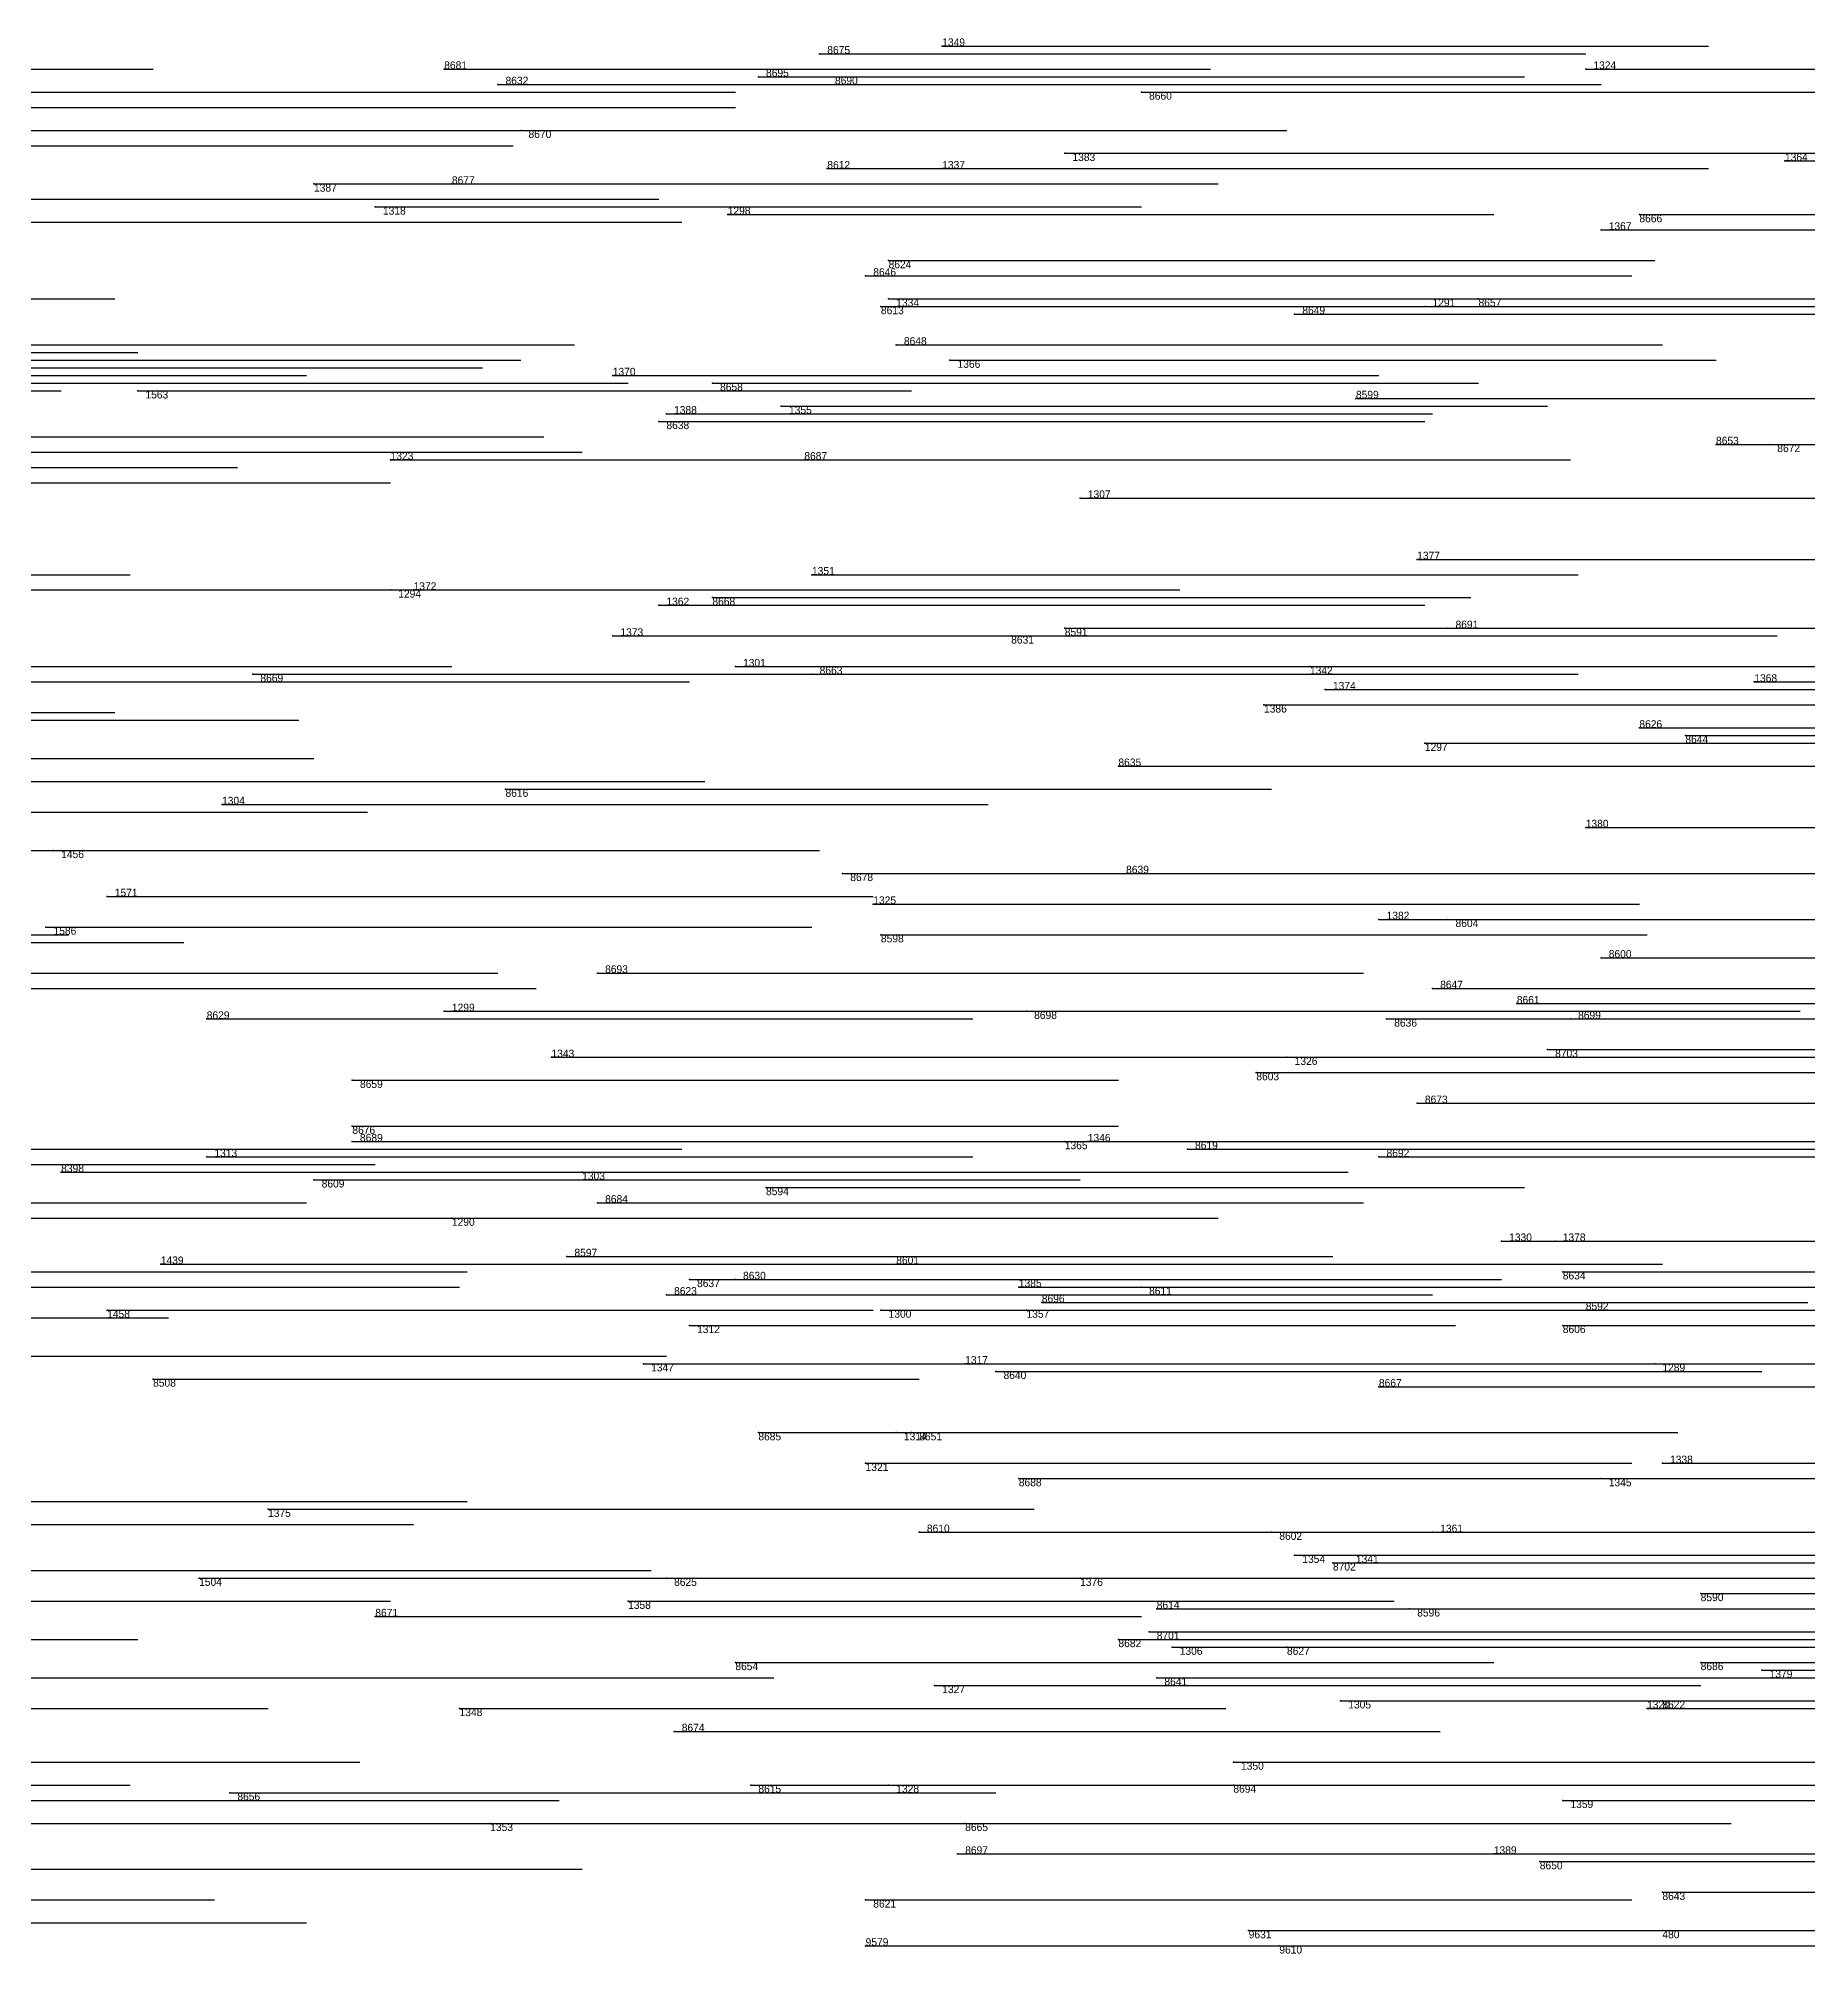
# Model space of a CAD drawing. Extents: x 0 to 1.1, y 0 to 1.
# Drawn here: x 0.231 to 0.462, y 0.248 to 0.498 of the extents above; entities that cross this region are included whole.
import ezdxf

# ---------------------------------------------------------------- set-up
doc = ezdxf.new("R2010")
doc.units = 0
for name, color, linetype in [('Facilities', 3, 'CONTINUOUS'), ('Normals', 1, 'CONTINUOUS'), ('Source_points', 5, 'CONTINUOUS'), ('Text', 3, 'CONTINUOUS')]:
    doc.layers.add(name, color=color, linetype=linetype)

msp = doc.modelspace()

# ---------------------------------------------------------------- linework, layer by layer
at = {"layer": 'Facilities', "color": 3}
for p in [(0.333, 0.496, 1), (0.349, 0.497), (0.284, 0.494, 1), (0.325, 0.493, 1), (0.433, 0.494), (0.291, 0.492, 1), (0.335, 0.492, 1), (0.375, 0.491, 1), (0.294, 0.486, 1), (0.365, 0.483), (0.334, 0.481, 1), (0.349, 0.481), (0.459, 0.482), (0.267, 0.479), (0.285, 0.479, 1), (0.275, 0.476), (0.321, 0.475), (0.435, 0.473), (0.44, 0.475, 1), (0.342, 0.469, 1), (0.339, 0.467, 1), (0.341, 0.463, 1), (0.342, 0.464), (0.412, 0.463), (0.419, 0.464, 1), (0.395, 0.462, 1), (0.343, 0.458, 1), (0.35, 0.456), (0.306, 0.454), (0.319, 0.453, 1), (0.244, 0.452), (0.403, 0.451, 1), (0.312, 0.448, 1), (0.313, 0.449), (0.328, 0.45), (0.277, 0.443), (0.331, 0.443, 1), (0.45, 0.445, 1), (0.457, 0.445, 1), (0.367, 0.438), (0.332, 0.428), (0.411, 0.43), (0.277, 0.426), (0.28, 0.426), (0.312, 0.424), (0.319, 0.425, 1), (0.365, 0.421, 1), (0.415, 0.421, 1), (0.306, 0.42), (0.358, 0.42, 1), (0.322, 0.416), (0.397, 0.416), (0.259, 0.415, 1), (0.332, 0.415, 1), (0.399, 0.413), (0.455, 0.414), (0.391, 0.411), (0.44, 0.408, 1), (0.412, 0.406), (0.446, 0.407, 1), (0.372, 0.403, 1), (0.255, 0.398), (0.292, 0.4, 1), (0.433, 0.395), (0.233, 0.392), (0.336, 0.389, 1), (0.373, 0.389, 1), (0.24, 0.386), (0.34, 0.385), (0.406, 0.383), (0.415, 0.383, 1), (0.232, 0.382), (0.341, 0.381, 1), (0.435, 0.378, 1), (0.304, 0.376, 1), (0.413, 0.374, 1), (0.284, 0.371), (0.36, 0.371, 1), (0.424, 0.372, 1), (0.253, 0.37, 1), (0.407, 0.37, 1), (0.431, 0.37, 1), (0.428, 0.366, 1), (0.298, 0.365), (0.39, 0.363, 1), (0.394, 0.365), (0.272, 0.362, 1), (0.411, 0.359, 1), (0.272, 0.356, 1), (0.272, 0.354, 1), (0.365, 0.354), (0.368, 0.354), (0.381, 0.353, 1), (0.253, 0.352), (0.406, 0.352, 1), (0.234, 0.35, 1), (0.267, 0.349, 1), (0.302, 0.35), (0.326, 0.348, 1), (0.304, 0.346, 1), (0.285, 0.344), (0.422, 0.341), (0.429, 0.341), (0.247, 0.338), (0.3, 0.339, 1), (0.343, 0.338, 1), (0.316, 0.336, 1), (0.322, 0.336, 1), (0.43, 0.337, 1), (0.313, 0.334, 1), (0.359, 0.335), (0.362, 0.333, 1), (0.375, 0.335, 1), (0.24, 0.332), (0.341, 0.332), (0.36, 0.332), (0.433, 0.332, 1), (0.316, 0.33), (0.43, 0.33, 1), (0.246, 0.323, 1), (0.31, 0.325), (0.352, 0.325), (0.356, 0.324, 1), (0.442, 0.325), (0.406, 0.322, 1), (0.325, 0.316, 1), (0.343, 0.316), (0.345, 0.316, 1), (0.339, 0.312), (0.443, 0.312), (0.359, 0.31, 1), (0.435, 0.31), (0.261, 0.306), (0.346, 0.303, 1), (0.392, 0.303, 1), (0.413, 0.303), (0.395, 0.3), (0.4, 0.299, 1), (0.402, 0.299), (0.252, 0.297), (0.313, 0.297, 1), (0.367, 0.297), (0.308, 0.294), (0.377, 0.293, 1), (0.41, 0.293, 1), (0.448, 0.295, 1), (0.275, 0.292, 1), (0.372, 0.289, 1), (0.376, 0.29, 1), (0.379, 0.288), (0.394, 0.288, 1), (0.322, 0.286, 1), (0.448, 0.286, 1), (0.348, 0.283), (0.377, 0.284, 1), (0.456, 0.285), (0.401, 0.281), (0.443, 0.281, 1), (0.286, 0.28), (0.441, 0.28), (0.314, 0.277, 1), (0.387, 0.273), (0.256, 0.269, 1), (0.324, 0.27, 1), (0.342, 0.27), (0.387, 0.27, 1), (0.43, 0.268), (0.29, 0.265), (0.352, 0.265, 1), (0.351, 0.261, 1), (0.421, 0.261), (0.427, 0.26, 1), (0.443, 0.256, 1), (0.339, 0.255, 1), (0.389, 0.251, 1), (0.443, 0.251), (0.339, 0.249, 1), (0.393, 0.249, 1)]:
    msp.add_point(p, dxfattribs=at)
at = {"layer": 'Normals', "color": 1}
for p, q in [((0.333, 0.496, 1), (0.433, 0.496, 1)), ((0.349, 0.497), (0.449, 0.497)), ((0.146, 0.494), (0.246, 0.494)), ((0.284, 0.494, 1), (0.384, 0.494, 1)), ((0.325, 0.493, 1), (0.425, 0.493, 1)), ((0.433, 0.494), (0.533, 0.494)), ((0.222, 0.491, 1), (0.322, 0.491, 1)), ((0.291, 0.492, 1), (0.391, 0.492, 1)), ((0.335, 0.492, 1), (0.435, 0.492, 1)), ((0.375, 0.491, 1), (0.475, 0.491, 1)), ((0.222, 0.489, 1), (0.322, 0.489, 1)), ((0.223, 0.486, 1), (0.323, 0.486, 1)), ((0.294, 0.486, 1), (0.394, 0.486, 1)), ((0.193, 0.484, 1), (0.293, 0.484, 1)), ((0.365, 0.483), (0.465, 0.483)), ((0.334, 0.481, 1), (0.434, 0.481, 1)), ((0.349, 0.481), (0.449, 0.481)), ((0.459, 0.482), (0.558, 0.482)), ((0.267, 0.479), (0.367, 0.479)), ((0.285, 0.479, 1), (0.385, 0.479, 1)), ((0.212, 0.477, 1), (0.312, 0.477, 1)), ((0.275, 0.476), (0.375, 0.476)), ((0.197, 0.474, 1), (0.297, 0.474, 1)), ((0.215, 0.474), (0.315, 0.474)), ((0.321, 0.475), (0.421, 0.475)), ((0.435, 0.473), (0.535, 0.473)), ((0.44, 0.475, 1), (0.54, 0.475, 1)), ((0.342, 0.469, 1), (0.442, 0.469, 1)), ((0.339, 0.467, 1), (0.439, 0.467, 1)), ((0.141, 0.464, 1), (0.241, 0.464, 1)), ((0.341, 0.463, 1), (0.441, 0.463, 1)), ((0.342, 0.464), (0.442, 0.464)), ((0.412, 0.463), (0.512, 0.463)), ((0.419, 0.464, 1), (0.519, 0.464, 1)), ((0.395, 0.462, 1), (0.495, 0.462, 1)), ((0.201, 0.458), (0.301, 0.458)), ((0.201, 0.458, 1), (0.301, 0.458, 1)), ((0.343, 0.458, 1), (0.443, 0.458, 1)), ((0.144, 0.457, 1), (0.244, 0.457, 1)), ((0.194, 0.456), (0.294, 0.456)), ((0.35, 0.456), (0.45, 0.456)), ((0.166, 0.454, 1), (0.266, 0.454, 1)), ((0.189, 0.455, 1), (0.289, 0.455, 1)), ((0.208, 0.453), (0.308, 0.453)), ((0.306, 0.454), (0.406, 0.454)), ((0.319, 0.453, 1), (0.419, 0.453, 1)), ((0.134, 0.452), (0.234, 0.452)), ((0.244, 0.452), (0.345, 0.452)), ((0.403, 0.451, 1), (0.503, 0.451, 1)), ((0.312, 0.448, 1), (0.412, 0.448, 1)), ((0.313, 0.449), (0.413, 0.449)), ((0.328, 0.45), (0.428, 0.45)), ((0.197, 0.446, 1), (0.297, 0.446, 1)), ((0.202, 0.444, 1), (0.302, 0.444, 1)), ((0.277, 0.443), (0.377, 0.443)), ((0.331, 0.443, 1), (0.431, 0.443, 1)), ((0.45, 0.445, 1), (0.549, 0.445, 1)), ((0.457, 0.445, 1), (0.557, 0.445, 1)), ((0.157, 0.442), (0.257, 0.442)), ((0.177, 0.44, 1), (0.277, 0.44, 1)), ((0.367, 0.438), (0.468, 0.438)), ((0.143, 0.428, 1), (0.243, 0.428, 1)), ((0.332, 0.428), (0.432, 0.428)), ((0.411, 0.43), (0.511, 0.43)), ((0.217, 0.426, 1), (0.317, 0.426, 1)), ((0.277, 0.426), (0.377, 0.426)), ((0.28, 0.426), (0.38, 0.426)), ((0.312, 0.424), (0.412, 0.424)), ((0.319, 0.425, 1), (0.418, 0.425, 1)), ((0.365, 0.421, 1), (0.465, 0.421, 1)), ((0.415, 0.421, 1), (0.515, 0.421, 1)), ((0.306, 0.42), (0.406, 0.42)), ((0.358, 0.42, 1), (0.458, 0.42, 1)), ((0.185, 0.416, 1), (0.285, 0.416, 1)), ((0.322, 0.416), (0.422, 0.416)), ((0.397, 0.416), (0.497, 0.416)), ((0.216, 0.414, 1), (0.316, 0.414, 1)), ((0.259, 0.415, 1), (0.359, 0.415, 1)), ((0.332, 0.415, 1), (0.432, 0.415, 1)), ((0.399, 0.413), (0.499, 0.413)), ((0.455, 0.414), (0.555, 0.414)), ((0.391, 0.411), (0.491, 0.411)), ((0.141, 0.41, 1), (0.241, 0.41, 1)), ((0.145, 0.409, 1), (0.245, 0.409, 1)), ((0.165, 0.409), (0.265, 0.409)), ((0.44, 0.408, 1), (0.54, 0.408, 1)), ((0.412, 0.406), (0.512, 0.406)), ((0.446, 0.407, 1), (0.546, 0.407, 1)), ((0.167, 0.404), (0.267, 0.404)), ((0.372, 0.403, 1), (0.472, 0.403, 1)), ((0.207, 0.401), (0.307, 0.401)), ((0.218, 0.401, 1), (0.318, 0.401, 1)), ((0.255, 0.398), (0.355, 0.398)), ((0.292, 0.4, 1), (0.392, 0.4, 1)), ((0.174, 0.397), (0.274, 0.397)), ((0.433, 0.395), (0.533, 0.395)), ((0.213, 0.392, 1), (0.313, 0.392, 1)), ((0.233, 0.392), (0.333, 0.392)), ((0.336, 0.389, 1), (0.436, 0.389, 1)), ((0.373, 0.389, 1), (0.473, 0.389, 1)), ((0.24, 0.386), (0.34, 0.386)), ((0.34, 0.385), (0.44, 0.385)), ((0.406, 0.383), (0.506, 0.383)), ((0.415, 0.383, 1), (0.515, 0.383, 1)), ((0.135, 0.381, 1), (0.235, 0.381, 1)), ((0.232, 0.382), (0.332, 0.382)), ((0.341, 0.381, 1), (0.441, 0.381, 1)), ((0.15, 0.38), (0.25, 0.38)), ((0.435, 0.378, 1), (0.535, 0.378, 1)), ((0.16, 0.376), (0.26, 0.376)), ((0.191, 0.376, 1), (0.291, 0.376, 1)), ((0.304, 0.376, 1), (0.404, 0.376, 1)), ((0.196, 0.374, 1), (0.296, 0.374, 1)), ((0.413, 0.374, 1), (0.513, 0.374, 1)), ((0.284, 0.371), (0.384, 0.371)), ((0.36, 0.371, 1), (0.461, 0.371, 1)), ((0.424, 0.372, 1), (0.524, 0.372, 1)), ((0.253, 0.37, 1), (0.353, 0.37, 1)), ((0.407, 0.37, 1), (0.507, 0.37, 1)), ((0.431, 0.37, 1), (0.531, 0.37, 1)), ((0.428, 0.366, 1), (0.528, 0.366, 1)), ((0.298, 0.365), (0.398, 0.365)), ((0.39, 0.363, 1), (0.49, 0.363, 1)), ((0.394, 0.365), (0.494, 0.365)), ((0.272, 0.362, 1), (0.372, 0.362, 1)), ((0.411, 0.359, 1), (0.511, 0.359, 1)), ((0.272, 0.356, 1), (0.372, 0.356, 1)), ((0.215, 0.353, 1), (0.315, 0.353, 1)), ((0.272, 0.354, 1), (0.372, 0.354, 1)), ((0.365, 0.354), (0.465, 0.354)), ((0.368, 0.354), (0.468, 0.354)), ((0.381, 0.353, 1), (0.481, 0.353, 1)), ((0.175, 0.351, 1), (0.275, 0.351, 1)), ((0.253, 0.352), (0.353, 0.352)), ((0.406, 0.352, 1), (0.506, 0.352, 1)), ((0.234, 0.35, 1), (0.334, 0.35, 1)), ((0.267, 0.349, 1), (0.367, 0.349, 1)), ((0.302, 0.35), (0.402, 0.35)), ((0.326, 0.348, 1), (0.425, 0.348, 1)), ((0.166, 0.346, 1), (0.266, 0.346, 1)), ((0.304, 0.346, 1), (0.404, 0.346, 1)), ((0.172, 0.344, 1), (0.272, 0.344, 1)), ((0.202, 0.344, 1), (0.301, 0.344, 1)), ((0.285, 0.344), (0.385, 0.344)), ((0.422, 0.341), (0.522, 0.341)), ((0.429, 0.341), (0.529, 0.341)), ((0.247, 0.338), (0.347, 0.338)), ((0.3, 0.339, 1), (0.4, 0.339, 1)), ((0.343, 0.338, 1), (0.443, 0.338, 1)), ((0.165, 0.337, 1), (0.265, 0.337, 1)), ((0.187, 0.337, 1), (0.287, 0.337, 1)), ((0.316, 0.336, 1), (0.416, 0.336, 1)), ((0.322, 0.336, 1), (0.422, 0.336, 1)), ((0.43, 0.337, 1), (0.53, 0.337, 1)), ((0.143, 0.335), (0.243, 0.335)), ((0.186, 0.335), (0.286, 0.335)), ((0.313, 0.334, 1), (0.413, 0.334, 1)), ((0.359, 0.335), (0.459, 0.335)), ((0.362, 0.333, 1), (0.462, 0.333, 1)), ((0.375, 0.335, 1), (0.475, 0.335, 1)), ((0.148, 0.331, 1), (0.248, 0.331, 1)), ((0.24, 0.332), (0.34, 0.332)), ((0.341, 0.332), (0.441, 0.332)), ((0.36, 0.332), (0.46, 0.332)), ((0.433, 0.332, 1), (0.533, 0.332, 1)), ((0.316, 0.33), (0.416, 0.33)), ((0.43, 0.33, 1), (0.53, 0.33, 1)), ((0.213, 0.326), (0.313, 0.326)), ((0.246, 0.323, 1), (0.346, 0.323, 1)), ((0.31, 0.325), (0.41, 0.325)), ((0.352, 0.325), (0.452, 0.325)), ((0.356, 0.324, 1), (0.456, 0.324, 1)), ((0.442, 0.325), (0.542, 0.325)), ((0.406, 0.322, 1), (0.506, 0.322, 1)), ((0.325, 0.316, 1), (0.425, 0.316, 1)), ((0.343, 0.316), (0.443, 0.316)), ((0.345, 0.316, 1), (0.445, 0.316, 1)), ((0.339, 0.312), (0.439, 0.312)), ((0.443, 0.312), (0.543, 0.312)), ((0.359, 0.31, 1), (0.459, 0.31, 1)), ((0.435, 0.31), (0.535, 0.31)), ((0.185, 0.307), (0.285, 0.307)), ((0.187, 0.307), (0.287, 0.307)), ((0.261, 0.306), (0.361, 0.306)), ((0.18, 0.304), (0.28, 0.304)), ((0.346, 0.303, 1), (0.447, 0.303, 1)), ((0.392, 0.303, 1), (0.492, 0.303, 1)), ((0.413, 0.303), (0.513, 0.303)), ((0.211, 0.298), (0.311, 0.298)), ((0.395, 0.3), (0.495, 0.3)), ((0.4, 0.299, 1), (0.5, 0.299, 1)), ((0.402, 0.299), (0.502, 0.299)), ((0.252, 0.297), (0.352, 0.297)), ((0.313, 0.297, 1), (0.413, 0.297, 1)), ((0.367, 0.297), (0.467, 0.297)), ((0.177, 0.294), (0.277, 0.294)), ((0.308, 0.294), (0.408, 0.294)), ((0.377, 0.293, 1), (0.477, 0.293, 1)), ((0.41, 0.293, 1), (0.51, 0.293, 1)), ((0.448, 0.295, 1), (0.547, 0.295, 1)), ((0.275, 0.292, 1), (0.375, 0.292, 1)), ((0.144, 0.289, 1), (0.244, 0.289, 1)), ((0.372, 0.289, 1), (0.472, 0.289, 1)), ((0.376, 0.29, 1), (0.476, 0.29, 1)), ((0.379, 0.288), (0.479, 0.288)), ((0.394, 0.288, 1), (0.494, 0.288, 1)), ((0.322, 0.286, 1), (0.421, 0.286, 1)), ((0.448, 0.286, 1), (0.548, 0.286, 1)), ((0.227, 0.284, 1), (0.327, 0.284, 1)), ((0.348, 0.283), (0.448, 0.283)), ((0.377, 0.284, 1), (0.477, 0.284, 1)), ((0.456, 0.285), (0.556, 0.285)), ((0.401, 0.281), (0.501, 0.281)), ((0.443, 0.281, 1), (0.542, 0.281, 1)), ((0.161, 0.28), (0.261, 0.28)), ((0.286, 0.28), (0.386, 0.28)), ((0.441, 0.28), (0.541, 0.28)), ((0.314, 0.277, 1), (0.414, 0.277, 1)), ((0.173, 0.273), (0.273, 0.273)), ((0.387, 0.273), (0.487, 0.273)), ((0.143, 0.27, 1), (0.243, 0.27, 1)), ((0.199, 0.268), (0.299, 0.268)), ((0.256, 0.269, 1), (0.356, 0.269, 1)), ((0.324, 0.27, 1), (0.424, 0.27, 1)), ((0.342, 0.27), (0.442, 0.27)), ((0.387, 0.27, 1), (0.487, 0.27, 1)), ((0.43, 0.268), (0.53, 0.268)), ((0.223, 0.265, 1), (0.323, 0.265, 1)), ((0.29, 0.265), (0.39, 0.265)), ((0.352, 0.265, 1), (0.452, 0.265, 1)), ((0.351, 0.261, 1), (0.451, 0.261, 1)), ((0.421, 0.261), (0.521, 0.261)), ((0.202, 0.259, 1), (0.302, 0.259, 1)), ((0.427, 0.26, 1), (0.527, 0.26, 1)), ((0.443, 0.256, 1), (0.542, 0.256, 1)), ((0.154, 0.255), (0.254, 0.255)), ((0.339, 0.255, 1), (0.439, 0.255, 1)), ((0.166, 0.252, 1), (0.266, 0.252, 1)), ((0.389, 0.251, 1), (0.489, 0.251, 1)), ((0.443, 0.251), (0.543, 0.251)), ((0.339, 0.249, 1), (0.439, 0.249, 1)), ((0.393, 0.249, 1), (0.493, 0.249, 1))]:
    msp.add_line(p, q, dxfattribs=at)
at = {"layer": 'Source_points', "color": 5}
for p in [(0.333, 0.496, 1), (0.349, 0.497), (0.284, 0.494, 1), (0.325, 0.493, 1), (0.433, 0.494), (0.291, 0.492, 1), (0.335, 0.492, 1), (0.375, 0.491, 1), (0.294, 0.486, 1), (0.365, 0.483), (0.334, 0.481, 1), (0.349, 0.481), (0.459, 0.482), (0.267, 0.479), (0.285, 0.479, 1), (0.275, 0.476), (0.321, 0.475), (0.435, 0.473), (0.44, 0.475, 1), (0.342, 0.469, 1), (0.339, 0.467, 1), (0.341, 0.463, 1), (0.342, 0.464), (0.412, 0.463), (0.419, 0.464, 1), (0.395, 0.462, 1), (0.343, 0.458, 1), (0.35, 0.456), (0.306, 0.454), (0.319, 0.453, 1), (0.244, 0.452), (0.403, 0.451, 1), (0.312, 0.448, 1), (0.313, 0.449), (0.328, 0.45), (0.277, 0.443), (0.331, 0.443, 1), (0.45, 0.445, 1), (0.457, 0.445, 1), (0.367, 0.438), (0.332, 0.428), (0.411, 0.43), (0.277, 0.426), (0.28, 0.426), (0.312, 0.424), (0.319, 0.425, 1), (0.365, 0.421, 1), (0.415, 0.421, 1), (0.306, 0.42), (0.358, 0.42, 1), (0.322, 0.416), (0.397, 0.416), (0.259, 0.415, 1), (0.332, 0.415, 1), (0.399, 0.413), (0.455, 0.414), (0.391, 0.411), (0.44, 0.408, 1), (0.412, 0.406), (0.446, 0.407, 1), (0.372, 0.403, 1), (0.255, 0.398), (0.292, 0.4, 1), (0.433, 0.395), (0.233, 0.392), (0.336, 0.389, 1), (0.373, 0.389, 1), (0.24, 0.386), (0.34, 0.385), (0.406, 0.383), (0.415, 0.383, 1), (0.232, 0.382), (0.341, 0.381, 1), (0.435, 0.378, 1), (0.304, 0.376, 1), (0.413, 0.374, 1), (0.284, 0.371), (0.36, 0.371, 1), (0.424, 0.372, 1), (0.253, 0.37, 1), (0.407, 0.37, 1), (0.431, 0.37, 1), (0.428, 0.366, 1), (0.298, 0.365), (0.39, 0.363, 1), (0.394, 0.365), (0.272, 0.362, 1), (0.411, 0.359, 1), (0.272, 0.356, 1), (0.272, 0.354, 1), (0.365, 0.354), (0.368, 0.354), (0.381, 0.353, 1), (0.253, 0.352), (0.406, 0.352, 1), (0.234, 0.35, 1), (0.267, 0.349, 1), (0.302, 0.35), (0.326, 0.348, 1), (0.304, 0.346, 1), (0.285, 0.344), (0.422, 0.341), (0.429, 0.341), (0.247, 0.338), (0.3, 0.339, 1), (0.343, 0.338, 1), (0.316, 0.336, 1), (0.322, 0.336, 1), (0.43, 0.337, 1), (0.313, 0.334, 1), (0.359, 0.335), (0.362, 0.333, 1), (0.375, 0.335, 1), (0.24, 0.332), (0.341, 0.332), (0.36, 0.332), (0.433, 0.332, 1), (0.316, 0.33), (0.43, 0.33, 1), (0.246, 0.323, 1), (0.31, 0.325), (0.352, 0.325), (0.356, 0.324, 1), (0.442, 0.325), (0.406, 0.322, 1), (0.325, 0.316, 1), (0.343, 0.316), (0.345, 0.316, 1), (0.339, 0.312), (0.443, 0.312), (0.359, 0.31, 1), (0.435, 0.31), (0.261, 0.306), (0.346, 0.303, 1), (0.392, 0.303, 1), (0.413, 0.303), (0.395, 0.3), (0.4, 0.299, 1), (0.402, 0.299), (0.252, 0.297), (0.313, 0.297, 1), (0.367, 0.297), (0.308, 0.294), (0.377, 0.293, 1), (0.41, 0.293, 1), (0.448, 0.295, 1), (0.275, 0.292, 1), (0.372, 0.289, 1), (0.376, 0.29, 1), (0.379, 0.288), (0.394, 0.288, 1), (0.322, 0.286, 1), (0.448, 0.286, 1), (0.348, 0.283), (0.377, 0.284, 1), (0.456, 0.285), (0.401, 0.281), (0.443, 0.281, 1), (0.286, 0.28), (0.441, 0.28), (0.314, 0.277, 1), (0.387, 0.273), (0.256, 0.269, 1), (0.324, 0.27, 1), (0.342, 0.27), (0.387, 0.27, 1), (0.43, 0.268), (0.29, 0.265), (0.352, 0.265, 1), (0.351, 0.261, 1), (0.421, 0.261), (0.427, 0.26, 1), (0.443, 0.256, 1), (0.339, 0.255, 1), (0.389, 0.251, 1), (0.443, 0.251), (0.339, 0.249, 1), (0.393, 0.249, 1)]:
    msp.add_point(p, dxfattribs=at)

# ---------------------------------------------------------------- texts
at = {"layer": 'Text', "color": 3}
for s, p in [('1349', (0.349, 0.497)), ('8675', (0.334, 0.496, 1)), ('8681', (0.284, 0.494, 1)), ('8632', (0.292, 0.492, 1)), ('8695', (0.326, 0.493, 1)), ('8690', (0.335, 0.492, 1)), ('1324', (0.434, 0.494)), ('8660', (0.376, 0.49, 1)), ('8670', (0.295, 0.485, 1)), ('1383', (0.366, 0.482)), ('1364', (0.459, 0.482)), ('8612', (0.334, 0.481, 1)), ('1337', (0.349, 0.481)), ('1387', (0.267, 0.478)), ('8677', (0.285, 0.479, 1)), ('1318', (0.276, 0.475)), ('1298', (0.321, 0.475)), ('1367', (0.436, 0.473)), ('8666', (0.44, 0.474, 1)), ('8646', (0.34, 0.467, 1)), ('8624', (0.342, 0.468, 1)), ('8613', (0.341, 0.462, 1)), ('1334', (0.343, 0.463)), ('8649', (0.396, 0.462, 1)), ('1291', (0.413, 0.463)), ('8657', (0.419, 0.463, 1)), ('8648', (0.344, 0.458, 1)), ('1366', (0.351, 0.455)), ('1370', (0.306, 0.454)), ('8658', (0.32, 0.452, 1)), ('1563', (0.245, 0.451)), ('8599', (0.403, 0.451, 1)), ('8638', (0.313, 0.447, 1)), ('1388', (0.314, 0.449)), ('1355', (0.329, 0.449)), ('8653', (0.45, 0.445, 1)), ('1323', (0.277, 0.443)), ('8687', (0.331, 0.443, 1)), ('8672', (0.458, 0.444, 1)), ('1307', (0.368, 0.438)), ('1377', (0.411, 0.43)), ('1351', (0.332, 0.428)), ('1294', (0.278, 0.425)), ('1372', (0.28, 0.426)), ('1362', (0.313, 0.424)), ('8668', (0.319, 0.424, 1)), ('1373', (0.307, 0.42)), ('8591', (0.365, 0.42, 1)), ('8691', (0.416, 0.421, 1)), ('8631', (0.358, 0.419, 1)), ('1301', (0.323, 0.416)), ('8663', (0.333, 0.415, 1)), ('1342', (0.397, 0.415)), ('8669', (0.26, 0.414, 1)), ('1374', (0.4, 0.413)), ('1368', (0.455, 0.414)), ('1386', (0.391, 0.41)), ('8626', (0.44, 0.408, 1)), ('1297', (0.412, 0.405)), ('8644', (0.446, 0.406, 1)), ('8635', (0.372, 0.403, 1)), ('1304', (0.255, 0.398)), ('8616', (0.292, 0.399, 1)), ('1380', (0.433, 0.395)), ('1456', (0.234, 0.391)), ('8678', (0.337, 0.388, 1)), ('8639', (0.373, 0.389, 1)), ('1571', (0.241, 0.386)), ('1325', (0.34, 0.385)), ('1382', (0.407, 0.383)), ('8604', (0.416, 0.382, 1)), ('1586', (0.233, 0.381)), ('8598', (0.341, 0.38, 1)), ('8600', (0.436, 0.378, 1)), ('8693', (0.305, 0.376, 1)), ('8647', (0.414, 0.374, 1)), ('8661', (0.424, 0.372, 1)), ('8629', (0.253, 0.37, 1)), ('1299', (0.285, 0.371)), ('8698', (0.361, 0.37, 1)), ('8699', (0.432, 0.37, 1)), ('8636', (0.408, 0.369, 1)), ('1343', (0.298, 0.365)), ('8703', (0.429, 0.365, 1)), ('8603', (0.39, 0.362, 1)), ('1326', (0.395, 0.364)), ('8659', (0.273, 0.361, 1)), ('8673', (0.412, 0.359, 1)), ('8676', (0.272, 0.355, 1)), ('1313', (0.254, 0.352)), ('8689', (0.273, 0.354, 1)), ('1365', (0.365, 0.353)), ('1346', (0.368, 0.354)), ('8619', (0.382, 0.353, 1)), ('8692', (0.407, 0.352, 1)), ('8398', (0.234, 0.35, 1)), ('8609', (0.268, 0.348, 1)), ('1303', (0.302, 0.349)), ('8594', (0.326, 0.347, 1)), ('8684', (0.305, 0.346, 1)), ('1290', (0.285, 0.343)), ('1330', (0.423, 0.341)), ('1378', (0.43, 0.341)), ('1439', (0.247, 0.338)), ('8597', (0.301, 0.339, 1)), ('8601', (0.343, 0.338, 1)), ('8637', (0.317, 0.335, 1)), ('8630', (0.323, 0.336, 1)), ('1385', (0.359, 0.335)), ('8634', (0.43, 0.336, 1)), ('8623', (0.314, 0.334, 1)), ('8696', (0.362, 0.333, 1)), ('8611', (0.376, 0.334, 1)), ('8592', (0.433, 0.332, 1)), ('1458', (0.24, 0.331)), ('1300', (0.342, 0.331)), ('1357', (0.36, 0.331)), ('1312', (0.317, 0.329)), ('8606', (0.43, 0.329, 1)), ('1317', (0.352, 0.325)), ('8508', (0.246, 0.322, 1)), ('1347', (0.311, 0.324)), ('8640', (0.357, 0.323, 1)), ('8667', (0.406, 0.322, 1)), ('1289', (0.443, 0.324)), ('8685', (0.325, 0.315, 1)), ('1314', (0.344, 0.315)), ('8651', (0.346, 0.315, 1)), ('1338', (0.444, 0.312)), ('1321', (0.339, 0.311)), ('8688', (0.359, 0.309, 1)), ('1345', (0.436, 0.309)), ('1375', (0.261, 0.305)), ('8610', (0.347, 0.303, 1)), ('8602', (0.393, 0.302, 1)), ('1361', (0.414, 0.303)), ('1354', (0.396, 0.299)), ('8702', (0.4, 0.298, 1)), ('1341', (0.403, 0.299)), ('1504', (0.252, 0.296)), ('8625', (0.314, 0.296, 1)), ('1376', (0.367, 0.296)), ('8671', (0.275, 0.292, 1)), ('1358', (0.308, 0.293)), ('8614', (0.377, 0.293, 1)), ('8596', (0.411, 0.292, 1)), ('8590', (0.448, 0.294, 1)), ('8682', (0.372, 0.288, 1)), ('8701', (0.377, 0.289, 1)), ('1306', (0.38, 0.287)), ('8627', (0.394, 0.287, 1)), ('8654', (0.322, 0.285, 1)), ('8686', (0.448, 0.285, 1)), ('1327', (0.349, 0.282)), ('8641', (0.378, 0.283, 1)), ('1379', (0.457, 0.284)), ('1305', (0.402, 0.28)), ('1320', (0.441, 0.28)), ('8622', (0.443, 0.28, 1)), ('1348', (0.286, 0.279)), ('8674', (0.315, 0.277, 1)), ('1350', (0.388, 0.272)), ('8656', (0.257, 0.268, 1)), ('8615', (0.325, 0.269, 1)), ('1328', (0.343, 0.269)), ('8694', (0.387, 0.269, 1)), ('1359', (0.431, 0.267)), ('1353', (0.29, 0.264)), ('8665', (0.352, 0.264, 1)), ('8697', (0.352, 0.261, 1)), ('1389', (0.421, 0.261)), ('8650', (0.427, 0.259, 1)), ('8643', (0.443, 0.255, 1)), ('8621', (0.34, 0.254, 1)), ('9631', (0.389, 0.25, 1)), ('480', (0.443, 0.25)), ('9579', (0.339, 0.249, 1)), ('9610', (0.393, 0.248, 1))]:
    msp.add_text(s, height=0.001, dxfattribs=at).set_placement(p)

doc.saveas('drawing.dxf')
